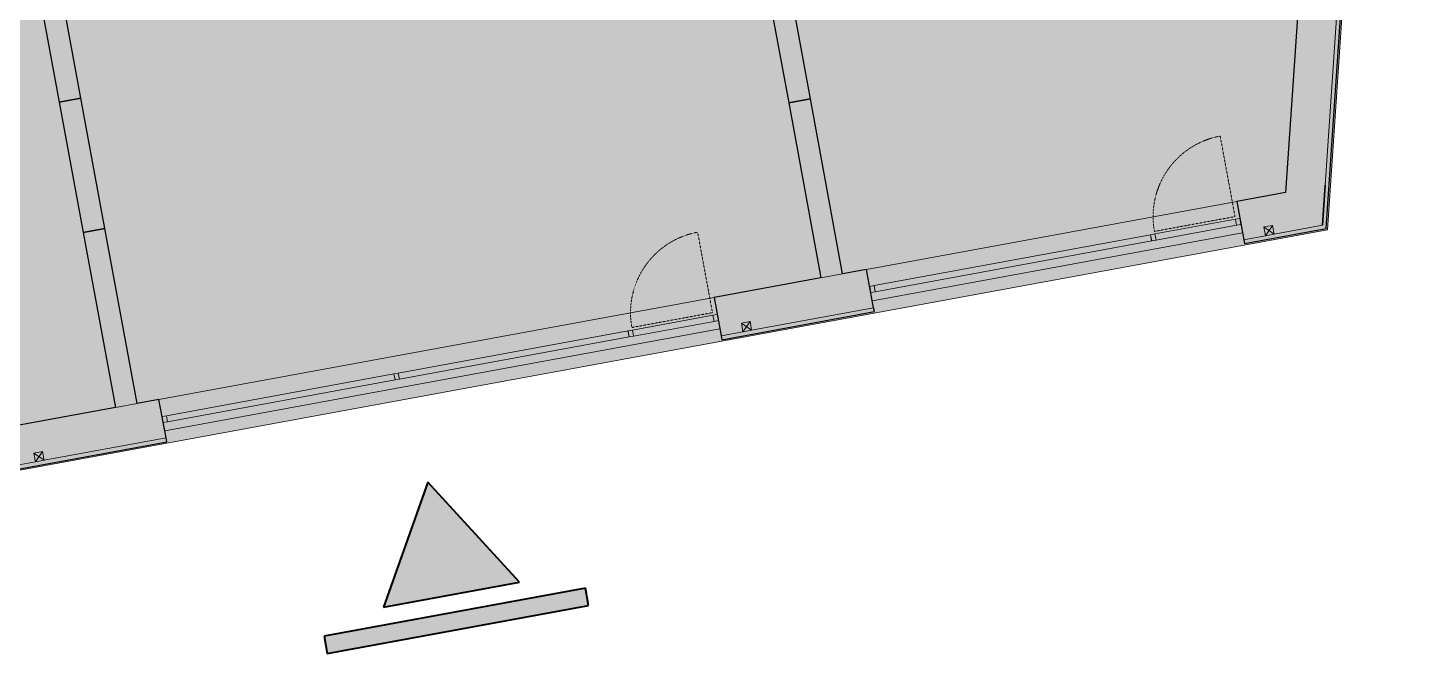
# Model space of a CAD drawing. Header units: millimetres. Extents: x -6736 to 224393, y -6260 to 72638.
# Drawn here: x 187722 to 203271, y -1238 to 5837 of the extents above; entities that cross this region are included whole.
import ezdxf

# ---------------------------------------------------------------- set-up
doc = ezdxf.new("R2010")
doc.units = ezdxf.units.MM
doc.linetypes.add('HA_Dash_2mm-S1mm', pattern=[2, 1, -1])
for name, color, linetype, lineweight in [('A-DETL-____-THIN', 9, 'Continuous', 9), ('A-DETL-____-WIDE', 9, 'Continuous', 40), ('A-DETL-GENF-OTLN', 9, 'Continuous', 9), ('A-DOOR-____-OTLN', 9, 'Continuous', 9), ('A-FLOR-____-OTLN', 9, 'Continuous', 9), ('A-GLAZ-CURT-MCUT', 9, 'Continuous', 5), ('A-GLAZ-CURT-OTLN', 9, 'Continuous', 5), ('A-GLAZ-CWMG-MCUT', 9, 'Continuous', 5), ('A-GLAZ-CWMG-OTLN', 9, 'Continuous', 5), ('A-WALL-____-MCUT', 9, 'Continuous', 25), ('I-WALL-____-MCUT', 9, 'Continuous', 25), ('M-HVAC-DUCT-OTLN', 9, 'Continuous', 9)]:
    doc.layers.add(name, color=color, linetype=linetype, lineweight=lineweight)

# ---------------------------------------------------------------- blocks, each defined once
blk = doc.blocks.new('Systémový panel - Sklo-2012391-schema POHLEDU D_110_6100')
at = {"layer": 'A-GLAZ-CURT-MCUT'}
for p, q in [((1306.25, 0), (-1306.25, 0)), ((-1306.25, 0), (-1306.25, -70)), ((-1306.25, -70), (1306.25, -70)), ((1306.25, -70), (1306.25, 0))]:
    blk.add_line(p, q, dxfattribs=at)
blk = doc.blocks.new('Obdélníková příčel - 50x70mm EXT-2011740-schema POHLEDU D_110_6100')
at = {"layer": 'A-GLAZ-CWMG-MCUT'}
for p, q in [((-50, 70), (0, 70)), ((-50, 0), (-50, 70)), ((0, 0), (-50, 0)), ((0, 70), (0, 0))]:
    blk.add_line(p, q, dxfattribs=at)
blk = doc.blocks.new('ABMV_CW_Single_Swing_Generic - Ex_Glass_SKLOPNE-2012392-schema POHLEDU D_110_6100')
at = {"layer": 'A-DOOR-____-OTLN', "linetype": 'HA_Dash_2mm-S1mm', "lineweight": 5}
for p in [(462.5, 955), (-462.5, 30)]:
    blk.add_line(p, (462.5, 30), dxfattribs=at)
blk.add_arc((462.5, 30), 925, 90, 180, dxfattribs=at)
blk = doc.blocks.new('Obdélníková příčel - 50x70mm EXT-1501721-schema POHLEDU D_110_6100')
at = {"layer": 'A-GLAZ-CWMG-OTLN'}
for p, q in [((14573, 2585), (13663, 2418)), ((14585, 2516), (13676, 2349))]:
    blk.add_line(p, q, dxfattribs=at)
blk = doc.blocks.new('Obdélníková příčel - 50x70mm EXT-2011734-schema POHLEDU D_110_6100')
at = {"layer": 'A-GLAZ-CWMG-MCUT'}
for p, q in [((-25, 70), (25, 70)), ((-25, 0), (-25, 70)), ((25, 0), (-25, 0)), ((25, 70), (25, 0))]:
    blk.add_line(p, q, dxfattribs=at)
blk = doc.blocks.new('Systémový panel - Sklo-2012393-schema POHLEDU D_110_6100')
at = {"layer": 'A-GLAZ-CURT-MCUT'}
for p, q in [((1318.75, 0), (-1318.75, 0)), ((-1318.75, 0), (-1318.75, -70)), ((-1318.75, -70), (1318.75, -70)), ((1318.75, -70), (1318.75, 0))]:
    blk.add_line(p, q, dxfattribs=at)
blk = doc.blocks.new('Systémový panel - Sklo-2012829-schema POHLEDU D_110_6100')
at = {"layer": 'A-GLAZ-CURT-MCUT'}
for p, q in [((1587.5, 0), (-1587.5, 0)), ((-1587.5, 0), (-1587.5, -70)), ((-1587.5, -70), (1587.5, -70)), ((1587.5, -70), (1587.5, 0))]:
    blk.add_line(p, q, dxfattribs=at)
blk = doc.blocks.new('Obdélníková příčel - 50x70mm EXT-2011748-schema POHLEDU D_110_6100')
at = {"layer": 'A-GLAZ-CWMG-MCUT'}
for p, q in [((0, 70), (-50, 70)), ((-50, 70), (-50, 0)), ((-50, 0), (0, 0)), ((0, 0), (0, 70))]:
    blk.add_line(p, q, dxfattribs=at)
blk = doc.blocks.new('185-01_OBJEKT A_Central_rvt-5-schema POHLEDU D_110_6100')
at = {"layer": 'A-FLOR-____-OTLN'}
for p, q in [((16308, 3103), (20488, 3872)), ((16373, 2749), (20553, 3518)), ((8317, 1632), (14587, 2786)), ((8382, 1278), (14652, 2432))]:
    blk.add_line(p, q, dxfattribs=at)
at = {"layer": 'A-WALL-____-MCUT'}
for p, q in [((21242, 6966), (21039, 3973)), ((21497, 3565), (21726, 6934)), ((21455, 3602), (21486, 4056)), ((21486, 4056), (21455, 3602)), ((21039, 3973), (20488, 3872)), ((20488, 3872), (20567, 3439)), ((20567, 3439), (20575, 3395)), ((20575, 3395), (21497, 3565)), ((15791, 3008), (14587, 2786)), ((16308, 3103), (16037, 3053)), ((16387, 2670), (16308, 3103)), ((14587, 2786), (14666, 2353)), ((16396, 2626), (16387, 2670)), ((14674, 2309), (16396, 2626)), ((14666, 2353), (14674, 2309)), ((8317, 1632), (8071, 1587)), ((8397, 1199), (8317, 1632)), ((7825, 1542), (6596, 1315)), ((6684, 838), (8405, 1155)), ((8405, 1155), (8397, 1199))]:
    blk.add_line(p, q, dxfattribs=at)
at = {"layer": 'A-WALL-____-MCUT', "lineweight": 9}
for p, q in [((21486, 4056), (21681, 6937)), ((21681, 6937), (21486, 4056)), ((20911, 3502), (21455, 3602)), ((21455, 3602), (20911, 3502)), ((20567, 3439), (20813, 3484)), ((20813, 3484), (20567, 3439)), ((15791, 3008), (16037, 3053)), ((15010, 2417), (16387, 2670)), ((16387, 2670), (15010, 2417)), ((14666, 2353), (14912, 2398)), ((14912, 2398), (14666, 2353)), ((7825, 1542), (8071, 1587)), ((7020, 946), (8397, 1199)), ((8397, 1199), (7020, 946)), ((6675, 883), (6921, 928)), ((6921, 928), (6675, 883))]:
    blk.add_line(p, q, dxfattribs=at)
at = {"layer": 'I-WALL-____-MCUT'}
for p, q in [((6496, 8765), (7190, 4994)), ((15156, 6460), (15428, 4984)), ((15674, 5030), (15402, 6505)), ((7436, 5039), (7255, 6022)), ((7190, 4994), (7436, 5039)), ((7436, 5039), (7190, 4994)), ((7190, 4994), (7461, 3519)), ((7707, 3564), (7436, 5039)), ((15674, 5030), (15428, 4984)), ((15428, 4984), (15674, 5030)), ((15428, 4984), (15791, 3008)), ((16037, 3053), (15674, 5030)), ((7707, 3564), (7461, 3519)), ((7461, 3519), (7707, 3564)), ((7461, 3519), (7825, 1542)), ((8071, 1587), (7707, 3564))]:
    blk.add_line(p, q, dxfattribs=at)
at = {"layer": 'M-HVAC-DUCT-OTLN', "lineweight": 5}
for p, q in [((20795, 3583), (20893, 3601)), ((20795, 3583), (20911, 3502)), ((20813, 3484), (20795, 3583)), ((20813, 3484), (20893, 3601)), ((20893, 3601), (20911, 3502)), ((20911, 3502), (20813, 3484)), ((14894, 2497), (14992, 2515)), ((14894, 2497), (15010, 2416)), ((14912, 2398), (14894, 2497)), ((14912, 2398), (14992, 2515)), ((14992, 2515), (15010, 2416)), ((15010, 2416), (14912, 2398)), ((6903, 1026), (7002, 1044)), ((6903, 1026), (7020, 946)), ((6921, 928), (6903, 1026)), ((6921, 928), (7002, 1044)), ((7020, 946), (6921, 928)), ((7002, 1044), (7020, 946))]:
    blk.add_line(p, q, dxfattribs=at)
at = {"layer": 'A-DOOR-____-OTLN', "lineweight": 9, "rotation": 10.42708866108224}
for p in [(20019, 3587), (14118, 2501)]:
    blk.add_blockref('ABMV_CW_Single_Swing_Generic - Ex_Glass_SKLOPNE-2012392-schema POHLEDU D_110_6100', p, dxfattribs=at)
at = {"layer": 'A-GLAZ-CURT-OTLN', "lineweight": 9, "rotation": 10.42708866108224}
for name, p in [('Systémový panel - Sklo-2012829-schema POHLEDU D_110_6100', (17954, 3207)), ('Systémový panel - Sklo-2012393-schema POHLEDU D_110_6100', (12317, 2170)), ('Systémový panel - Sklo-2012391-schema POHLEDU D_110_6100', (9686, 1686))]:
    blk.add_blockref(name, p, dxfattribs=at)
at = {"layer": 'A-GLAZ-CWMG-OTLN', "lineweight": 9}
for p in [(5901, 1086), (0, 0)]:
    blk.add_blockref('Obdélníková příčel - 50x70mm EXT-1501721-schema POHLEDU D_110_6100', p, dxfattribs=at)
at = {"layer": 'A-GLAZ-CWMG-OTLN', "lineweight": 9, "extrusion": (0, 0, -1), "rotation": 169.5729113389178}
for name, p in [('Obdélníková příčel - 50x70mm EXT-2011740-schema POHLEDU D_110_6100', (-20523, 3680)), ('Obdélníková příčel - 50x70mm EXT-2011734-schema POHLEDU D_110_6100', (-19539, 3499)), ('Obdélníková příčel - 50x70mm EXT-2011740-schema POHLEDU D_110_6100', (-14622, 2594)), ('Obdélníková příčel - 50x70mm EXT-2011734-schema POHLEDU D_110_6100', (-13638, 2413)), ('Obdélníková příčel - 50x70mm EXT-2011734-schema POHLEDU D_110_6100', (-10995, 1927))]:
    blk.add_blockref(name, p, dxfattribs=at)
at = {"layer": 'A-GLAZ-CWMG-OTLN', "lineweight": 9, "rotation": 190.4270886610822}
for p in [(16343, 2911), (8352, 1440)]:
    blk.add_blockref('Obdélníková příčel - 50x70mm EXT-2011748-schema POHLEDU D_110_6100', p, dxfattribs=at)

msp = doc.modelspace()

# ---------------------------------------------------------------- hatches: boundary and pattern name
at = {"layer": 'A-DETL-GENF-OTLN'}
h = msp.add_hatch(color=7, dxfattribs=at)
h.paths.add_polyline_path([(180568, -466), (202401, 3552), (203271, 16371), (178315, 11779), (180565, -448)])
h.paths.add_polyline_path([(179894, 5958), (179770, 6632), (180606, 6786), (180730, 6112), (180239, 6022)])
h.paths.add_polyline_path([(182390, 7368), (182273, 8008), (182961, 8134), (183079, 7495)])
h.paths.add_polyline_path([(187864, 7542), (187761, 8103), (188125, 8170), (188222, 7608), (187885, 7546)])
h.paths.add_polyline_path([(190358, 8001), (190254, 8561), (190761, 8655), (190864, 8094), (190505, 8028)])
h.paths.add_polyline_path([(195335, 8800), (195211, 9473), (195482, 9523), (195606, 8850), (195476, 8826)])
h.paths.add_polyline_path([(195782, 9273), (195728, 9569), (196868, 9778), (196923, 9483), (195803, 9277)])
h.paths.add_polyline_path([(199642, 9984), (199588, 10279), (200276, 10406), (200330, 10111)])
h.paths.add_polyline_path([(189298, 10282), (189251, 10537), (193755, 11366), (193802, 11110), (189319, 10285)])
h.paths.add_polyline_path([(189215, 10734), (189251, 10741), (190505, 10972)])
h.paths.add_polyline_path([(195965, 11509), (195835, 12217), (197738, 12567), (197868, 11859), (196310, 11572)])
h.paths.add_polyline_path([(188195, 12682), (188123, 13075), (188516, 13147), (188589, 12754), (188574, 12751)])
h = msp.add_hatch(color=161, dxfattribs=at)
h.paths.add_polyline_path([(191107, -1238), (194057, -695), (194021, -498), (191070, -1041)])
h.paths.add_polyline_path([(191741, -714), (193278, -431), (192243, 699), (191748, -695)])

# ---------------------------------------------------------------- linework, layer by layer
at = {"layer": 'A-DETL-____-THIN'}
for p, q in [((202401, 3552), (203271, 16371)), ((180568, -466), (202401, 3552))]:
    msp.add_line(p, q, dxfattribs=at)
at = {"layer": 'A-DETL-____-WIDE'}
for p, q in [((192243, 699), (191741, -714)), ((193278, -431), (192243, 699)), ((191741, -714), (193278, -431)), ((194021, -498), (191070, -1041)), ((194057, -695), (194021, -498)), ((191107, -1238), (194057, -695)), ((191070, -1041), (191107, -1238))]:
    msp.add_line(p, q, dxfattribs=at)

# ---------------------------------------------------------------- block references
at = {"color": 50, "lineweight": 5}
msp.add_blockref('185-01_OBJEKT A_Central_rvt-5-schema POHLEDU D_110_6100', (180889, 0), dxfattribs=at)

doc.saveas('drawing.dxf')
